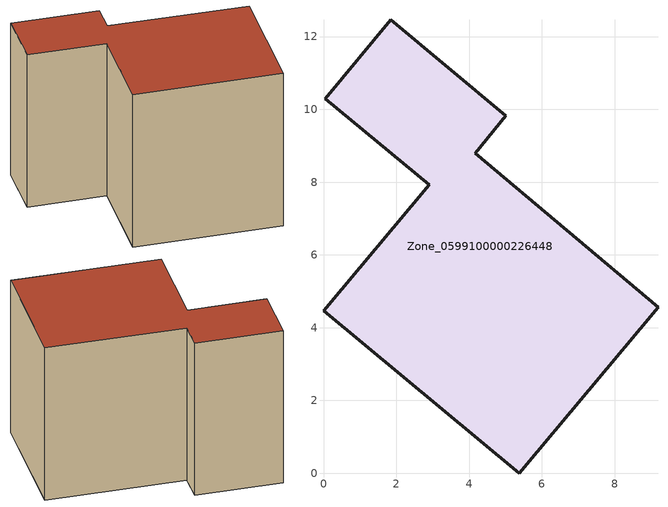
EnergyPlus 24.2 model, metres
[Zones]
Zone_0599100000226448
 floor ground (C_G): 2.9,7.93 0.05,10.29 1.85,12.46 5.01,9.83 4.16,8.79 9.19,4.56 5.38,0 0,4.46 z0
 wall outside (C_F): 5.38,0 9.19,4.56 4.16,8.79 5.01,9.83 1.85,12.46 0.05,10.29 2.9,7.93 0,4.46 5.38,0 z0:8.01
 roof outside (C_R): 0.05,10.29 2.9,7.93 0,4.46 5.38,0 9.19,4.56 4.16,8.79 5.01,9.83 1.85,12.46 z8.01
[BUILDING]
Pand.0599100000226448: North Axis=0; Terrain=City; Loads Convergence Tolerance Value=0.04; Temperature Convergence Tolerance Value=0.4; Solar Distribution=FullExterior; Maximum Number of Warmup Days=25; Minimum Number of Warmup Days=1
[Site:Location]
Rotterdam.The.Hague.AP_ZH_NLD Design_Conditions: Latitude=51.96; Longitude=4.45; Time Zone=1; Elevation=-4.5
[SITE:GROUNDTEMPERATURE:BUILDINGSURFACE]
18, 18, 18, 18, 18, 18, 18, 18, 18, 18, 18, 18
[MATERIAL] Thermal Absorptance=0.9; Solar Absorptance=0.7; Visible Absorptance=0.7
Name | Roughness | Thickness | Conductivity | Density | Specific Heat
G.TC.1946-1964 | MediumSmooth | 0.15 | 1 | 540 | 1210
F.TC.1946-1964 | Rough | 0.3 | 0.857143 | 1920 | 840
R.TC.1946-1964 | MediumRough | 0.2 | 0.235294 | 1500 | 1000
[CONSTRUCTION]
C_G: G.TC.1946-1964
C_F: F.TC.1946-1964
C_R: R.TC.1946-1964
[ZONE]
Zone_0599100000226448: Type=1; Multiplier=1; Ceiling Height=Autocalculate; Volume=Autocalculate; Floor Area=autocalculate; Part of Total Floor Area=Yes
[ZONEINFILTRATION:DESIGNFLOWRATE]
Infil_Zone_0599100000226448: Zone or ZoneList or Space or SpaceList=Zone_0599100000226448; Schedule=AlwaysOn; Design Flow Rate Calculation Method=Flow/Area; Flow Rate per Floor Area=0.003; Constant Term Coefficient=1; Temperature Term Coefficient=0; Velocity Term Coefficient=0; Velocity Squared Term Coefficient=0
[HVACTEMPLATE:ZONE:IDEALLOADSAIRSYSTEM]
Zone_0599100000226448: Maximum Heating Supply Air Temperature=50; Minimum Cooling Supply Air Temperature=13; Maximum Heating Supply Air Humidity Ratio=0.0156; Minimum Cooling Supply Air Humidity Ratio=0.0077; Heating Limit=NoLimit; Cooling Limit=NoLimit; Dehumidification Control Type=ConstantSensibleHeatRatio; Cooling Sensible Heat Ratio=0.7; Dehumidification Setpoint=60; Humidification Control Type=None; Humidification Setpoint=30; Outdoor Air Method=None; Outdoor Air Flow Rate per Person=0.00944; Outdoor Air Flow Rate per Zone Floor Area=0; Outdoor Air Flow Rate per Zone=0; Demand Controlled Ventilation Type=None; Outdoor Air Economizer Type=NoEconomizer; Heat Recovery Type=None; Sensible Heat Recovery Effectiveness=0.7; Latent Heat Recovery Effectiveness=0.65
[ZONECONTROL:THERMOSTAT]
ThermostatControl_Zone_0599100000226448: Zone or ZoneList=Zone_0599100000226448; Control Type Schedule=DualSetpointControlType; Control 1=Thermostat_Zone_0599100000226448; Temperature Difference Between Cutout And Setpoint=0
[THERMOSTATSETPOINT:DUALSETPOINT]
Thermostat_Zone_0599100000226448: Heating Setpoint Temperature Schedule=HeatingSetpoint_Zone_0599100000226448; Cooling Setpoint Temperature Schedule=CoolingSetpoint_Zone_0599100000226448
[SCHEDULE:COMPACT]
HeatingSetpoint_Zone_0599100000226448: Through: 12/31, For: AllDays, Until: 24:00, 21
CoolingSetpoint_Zone_0599100000226448: Through: 12/31, For: AllDays, Until: 24:00, 24
DualSetpointControlType: Through: 12/31, For: AllDays, Until: 24:00, 4
AlwaysOn: Through: 12/31, For: AllDays, Until: 24:00, 1
